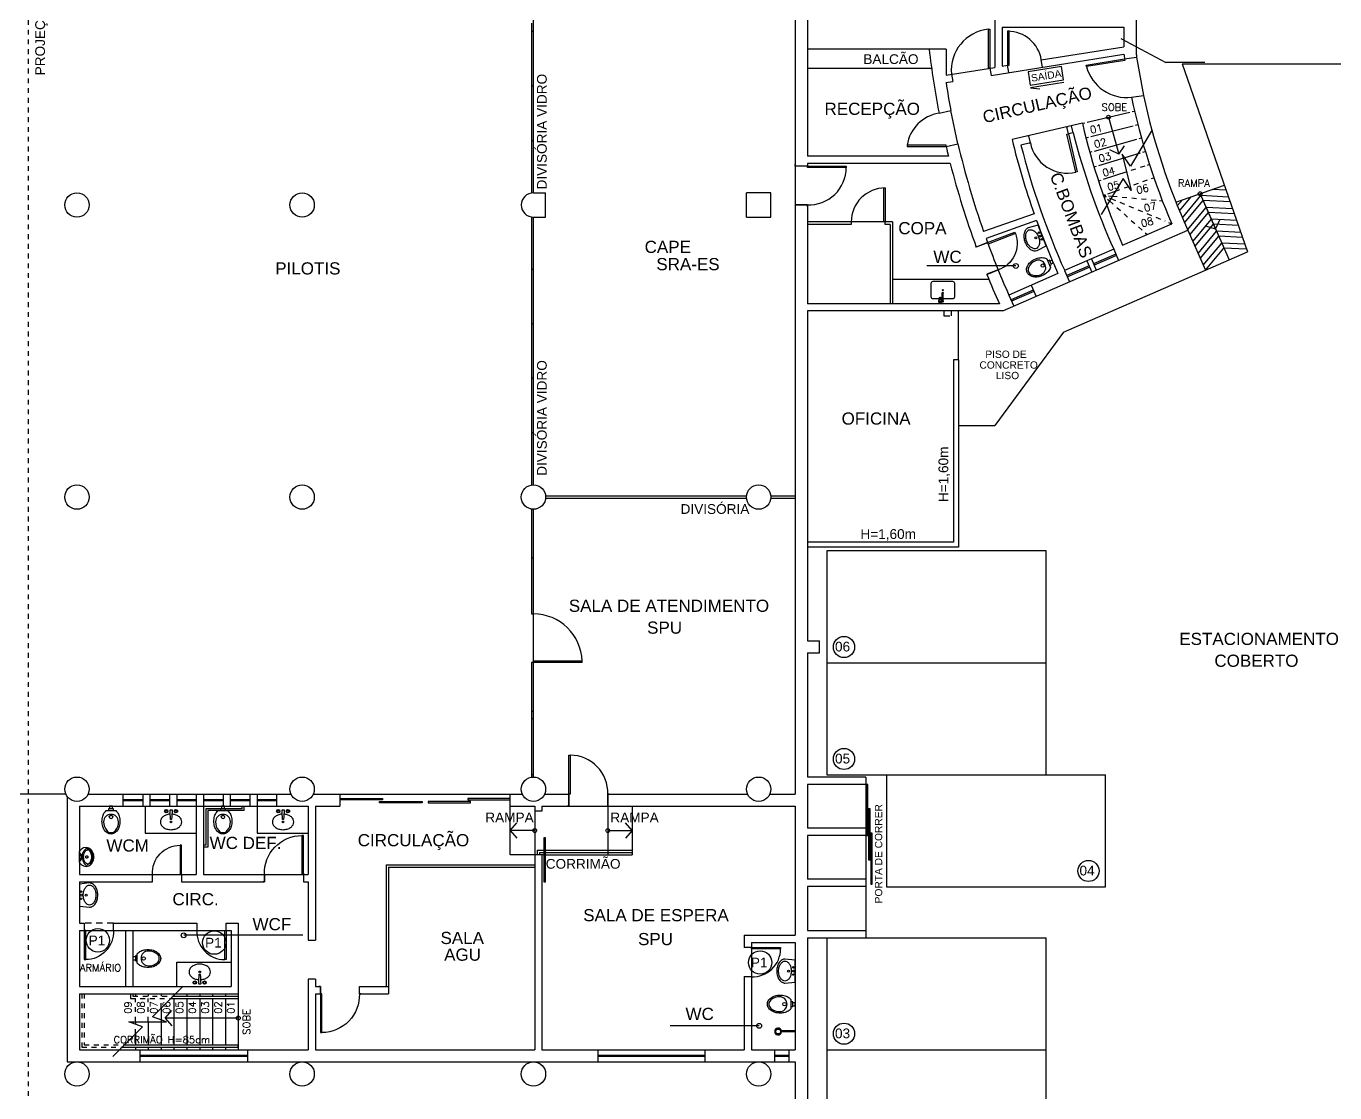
# Model space of a CAD drawing. Header units: millimetres. Extents: x -8 to 5830, y -596 to 3598.
# Drawn here: x 1235.36 to 1262.23, y 2349.71 to 2371.62 of the extents above; entities that cross this region are included whole.
import ezdxf

# ---------------------------------------------------------------- set-up
doc = ezdxf.new("R2010")
doc.units = ezdxf.units.MM
for name, pattern in [('CONTINU', [0]), ('DASHDOT', [1, 0.5, -0.25, 0, -0.25]), ('HIDDEN', [9.525, 6.35, -3.175])]:
    doc.linetypes.add(name, pattern=pattern)
doc.layers.get('0').update_dxf_attribs({"color": 9})
doc.styles.add('80X50', font='romans.shx')
doc.styles.get("Standard").update_dxf_attribs({"font": 'arial.ttf'})

# ---------------------------------------------------------------- blocks, each defined once
blk = doc.blocks.new('P80')
for points in [[(0, 0.86), (0, 0.83), (0.15, 0.83), (0.15, 0.86)], [(0, 0), (0, 0.03), (0.15, 0.03), (0.15, 0)]]:
    blk.add_lwpolyline(points)
blk.add_lwpolyline([(-0.8, 0.06), (0, 0.06), (0, 0.03), (-0.8, 0.03)], close=True)
at = {"color": 8}
blk.add_arc((-0.025, 0.056), 0.775, 88.1408, 179.6698, dxfattribs=at)
blk = doc.blocks.new('P60 - parede 25cm')
blk.add_lwpolyline([(-0.725, 0.57), (-0.125, 0.57), (-0.125, 0.6), (-0.725, 0.6)], close=True)
for points in [[(-0.125, 0.63), (-0.125, 0.6), (0.125, 0.6), (0.125, 0.63)], [(-0.125, -0.03), (-0.125, 0), (0.125, 0), (0.125, -0.03)]]:
    blk.add_lwpolyline(points)
at = {"color": 8}
blk.add_arc((-0.154, 0.57), 0.571, 180, 272.8975, dxfattribs=at)
blk = doc.blocks.new('P80 - parede 25cm')
for points in [[(-0.03, -0.125), (0, -0.125), (0, 0.125), (-0.03, 0.125)], [(0.83, -0.125), (0.8, -0.125), (0.8, 0.125), (0.83, 0.125)]]:
    blk.add_lwpolyline(points)
blk.add_lwpolyline([(0.77, -0.925), (0.77, -0.125), (0.8, -0.125), (0.8, -0.925)], close=True)
at = {"color": 8}
blk.add_arc((0.774, -0.15), 0.775, 178.1408, 269.6698, dxfattribs=at)
blk = doc.blocks.new('P60')
at = {"color": 252}
blk.add_lwpolyline([(-0.6, 0.06), (0, 0.06), (0, 0.03), (-0.6, 0.03)], close=True, dxfattribs=at)
at = {"color": 8}
blk.add_arc((-0.029, 0.06), 0.571, 87.1025, 180, dxfattribs=at)
blk = doc.blocks.new('Chuveiro')
at = {"lineweight": -2}
for p, q in [((-0.28, 0), (-0.301, 0)), ((0, 0), (-0.28, 0)), ((-0.28, -0.02), (-0.301, -0.02)), ((0, -0.02), (-0.28, -0.02))]:
    blk.add_line(p, q, dxfattribs=at)
at = {"color": 8, "lineweight": -2}
blk.add_circle((-0.35, -0.01), 0.05, dxfattribs=at)
at = {"lineweight": -2}
blk.add_arc((-0.35, -0.01), 0.07, 8.2132, 351.7868, dxfattribs=at)
blk = doc.blocks.new('Vaso')
for points in [[(0.03, -0.05), (0.03, 0), (-0.03, 0), (-0.03, -0.05)], [(0.05, -0.09), (0.05, -0.05), (-0.05, -0.05), (-0.05, -0.09)]]:
    blk.add_lwpolyline(points)
for points in [[(0.183, -0.31, -0.071776), (0.168, -0.413, -0.083144), (0.129, -0.494, -0.106699), (0.065, -0.552, -0.132564), (-0.002, -0.57, -0.132564), (-0.069, -0.552, -0.106699), (-0.133, -0.494, -0.083144), (-0.172, -0.413, -0.071776), (-0.187, -0.31, -0.071776), (-0.172, -0.207, -0.083144), (-0.133, -0.126, -0.060171), (-0.1, -0.09), (0.096, -0.09, -0.060171), (0.129, -0.126, -0.083144), (0.168, -0.207, -0.071776)], [(-0.088, -0.497, 0.2474), (0, -0.541, 0.2474), (0.088, -0.497, 0.197858), (0.152, -0.318, 0.418329), (0, -0.168, 0.418329), (-0.152, -0.318, 0.197858)]]:
    blk.add_lwpolyline(points, format="xyb", close=True)
blk.add_circle((-0.002, -0.22), 0.0352)
blk = doc.blocks.new('Cuba-emp')
blk.add_lwpolyline([(0.21, 0.248), (0, 0.227), (0, -0.227), (0.21, -0.248, 0.137816), (0.271, -0.231, 0.107041), (0.329, -0.176, 0.080751), (0.364, -0.099, 0.068643), (0.378, -0.001, 0.068643), (0.364, 0.098, 0.080751), (0.329, 0.174, 0.107041), (0.271, 0.23, 0.115752), (0.21, 0.248)], format="xyb")
blk.add_lwpolyline([(0.21, 0.205, -0.131827), (0.25, 0.194, -0.106633), (0.297, 0.151, -0.083482), (0.328, 0.087, -0.072232), (0.341, 0, -0.072232), (0.328, -0.087, -0.083482), (0.297, -0.151, -0.106633), (0.25, -0.194, -0.131827), (0.21, -0.205, -0.131827), (0.17, -0.194, -0.106633), (0.123, -0.151, -0.083482), (0.092, -0.087, -0.072232), (0.079, 0, -0.072232), (0.092, 0.087, -0.083482), (0.123, 0.151, -0.106633), (0.17, 0.194, -0.131827)], format="xyb", close=True)
for centre, radius in [((0.037, -0.002), 0.0193), ((0.037, -0.002), 0.0193), ((0.036, 0.071), 0.0155), ((0.14, -0.001), 0.0198), ((0.036, -0.076), 0.0155)]:
    blk.add_circle(centre, radius)
blk = doc.blocks.new('Cuba')
blk.add_lwpolyline([(-0.016, 0.16, 0.059592), (-0.087, 0.147, 0.084248), (-0.156, 0.113, 0.106469), (-0.205, 0.058, 0.130159), (-0.22, 0, 0.130159), (-0.205, -0.058, 0.106469), (-0.156, -0.113, 0.084248), (-0.087, -0.147, 0.073281), (0, -0.16, 0.073281), (0.087, -0.147, 0.084248), (0.156, -0.113, 0.106469), (0.205, -0.058, 0.130159), (0.22, 0, 0.130159), (0.205, 0.058, 0.106469), (0.156, 0.113, 0.084248), (0.087, 0.147, 0.058268), (0.018, 0.159, 0.073281)], format="xyb")
blk.add_lwpolyline([(0.001, 0.05), (-0.007, 0.05, -0.389688), (-0.009, 0.052, -0.017234), (-0.019, 0.248, -0.418769), (-0.017, 0.25), (0.001, 0.25), (0.019, 0.25, -0.418769), (0.021, 0.248, -0.017234), (0.011, 0.052, -0.389688), (0.009, 0.05)], format="xyb", close=True)
for centre, radius in [((-0.099, 0.22), 0.035), ((0, 0), 0.0175), ((0.101, 0.22), 0.035)]:
    blk.add_circle(centre, radius)
at = {"color": 8}
for centre, radius in [((-0.099, 0.22), 0.025), ((-0.099, 0.22), 0.024), ((0.101, 0.22), 0.025), ((0.101, 0.22), 0.024)]:
    blk.add_circle(centre, radius, dxfattribs=at)
blk = doc.blocks.new('MIC')
for p, q in [((0, 0), (0, 0.111)), ((0.294, 0.002), (0.294, 0)), ((0, -0.112), (0, 0)), ((0.294, 0), (0.294, -0.002))]:
    blk.add_line(p, q)
for points in [[(0, 0.053, -0.473116), (0.005, 0.056), (0.025, 0.051, -0.362542), (0.031, 0.043), (0.033, 0.028, 0.564769), (0.039, 0.023)], [(0.002, 0.08), (0.034, 0.057, -0.1805), (0.041, 0.045), (0.043, 0.032, 0.35029), (0.049, 0.026, -0.252034), (0.063, 0.019)], [(0.064, 0.016, -0.100603), (0.082, 0.1, -0.114611), (0.123, 0.161, -0.309836), (0.21, 0.175, -0.309836)], [(0.161, -0.146), (0.165, -0.147, 0.189039), (0.197, -0.145, 0.189014), (0.26, -0.08, 0.116802), (0.275, 0, 0.116802), (0.26, 0.08, 0.189014), (0.197, 0.145, 0.189039), (0.165, 0.147), (0.161, 0.146)], [(0, -0.053, 0.473116), (0.005, -0.056), (0.025, -0.052, 0.362542), (0.031, -0.043), (0.033, -0.029, -0.564769), (0.039, -0.023)], [(0.002, -0.081), (0.034, -0.057, 0.1805), (0.041, -0.046), (0.043, -0.032, -0.35029), (0.049, -0.026, 0.252034), (0.063, -0.02)], [(0.064, -0.016, 0.100603), (0.082, -0.1, 0.114611), (0.123, -0.161, 0.309836), (0.21, -0.175, 0.309836)]]:
    blk.add_lwpolyline(points, format="xyb")
blk.add_lwpolyline([(0.247, 0), (0.247, -0.008, -0.102017), (0.231, -0.09, -0.100634), (0.2, -0.137, -0.31043), (0.159, -0.144, -0.029837), (0.153, -0.143, -0.193887), (0.101, -0.08, -0.096635), (0.085, 0, -0.096635), (0.101, 0.08, -0.193887), (0.153, 0.142, -0.029837), (0.159, 0.144, -0.31043), (0.2, 0.137, -0.100634), (0.231, 0.09, -0.102017), (0.247, 0.008)], format="xyb", close=True)
blk.add_circle((0.046, 0), 0.0075)
at = {"linetype": 'DASHDOT'}
blk.add_circle((0.152, 0), 0.024, dxfattribs=at)
for centre, radius, start, end in [((0.014, 0.111), 0.0142, 142.0649, 179.055), ((0.138, 0.032), 0.161, 69.9635, 146.7254), ((0.046, 0), 0.024, 251.9674, 108.0326), ((0.139, 0.048), 0.146, 35.2589, 68.1534), ((0.035, -0.011), 0.264, 26.2626, 32.6613), ((-0.029, -0.043), 0.336, 21.0674, 26.2626), ((0.16, 0.03), 0.134, 1.8451, 21.0674), ((-0.722, 0.002), 1.016, 360, 1.8451), ((0.014, -0.111), 0.0142, 180.945, 217.9351), ((0.138, -0.032), 0.161, 213.2746, 290.0365), ((0.139, -0.048), 0.146, 291.8466, 324.7411), ((0.035, 0.011), 0.264, 327.3387, 333.7374), ((-0.029, 0.043), 0.336, 333.7374, 338.9326), ((0.16, -0.03), 0.134, 338.9326, 358.1549), ((-0.722, -0.002), 1.016, 358.1549, 360)]:
    blk.add_arc(centre, radius, start, end)
blk = doc.blocks.new('PIA')
for p, q in [((0, 0.245), (0.044, 0.245)), ((0.01, 0.23), (0.01, 0.06)), ((0.01, 0.215), (0.031, 0.215)), ((0.03, 0.175), (0.01, 0.175))]:
    blk.add_line(p, q)
for points in [[(-0.01, 0.175), (-0.205, 0.175, 0.414214), (-0.245, 0.135), (-0.245, -0.135, 0.414214), (-0.205, -0.175), (0.205, -0.175, 0.414214), (0.245, -0.135), (0.245, 0.135, 0.414214), (0.205, 0.175), (0.08, 0.175)], [(0.08, 0.173), (0.08, 0.21, 0.133256), (0.078, 0.217, 0.106756), (0.073, 0.223, 0.082828), (0.065, 0.227, 0.071352), (0.055, 0.228, 0.071352), (0.045, 0.227, 0.082828), (0.037, 0.223, 0.106756), (0.032, 0.217, 0.133256), (0.03, 0.21), (0.03, 0.173)]]:
    blk.add_lwpolyline(points, format="xyb")
blk.add_lwpolyline([(-0.01, 0.23), (-0.01, 0.06)])
blk.add_lwpolyline([(0.03, 0.173, 0.133256), (0.032, 0.166, 0.106756), (0.037, 0.16, 0.082828), (0.045, 0.157, 0.071352), (0.055, 0.155, 0.071352), (0.065, 0.157, 0.082828), (0.073, 0.16, 0.106756), (0.078, 0.166, 0.133256), (0.08, 0.173, 0.133256), (0.078, 0.179, 0.106756), (0.073, 0.185, 0.082828), (0.065, 0.189, 0.071352), (0.055, 0.19, 0.071352), (0.045, 0.189, 0.082828), (0.037, 0.185, 0.106756), (0.032, 0.179, 0.133256)], format="xyb", close=True)
at = {"color": 8}
for points in [[(0.046, 0.245, 0.263265), (0.037, 0.23), (0.037, 0.223)], [(0.073, 0.223), (0.073, 0.23, 0.546464), (0.048, 0.246, 0.546464)]]:
    blk.add_lwpolyline(points, format="xyb", dxfattribs=at)
blk.add_lwpolyline([(0.062, 0.165, 0.133256), (0.062, 0.167, 0.106756), (0.06, 0.169, 0.082828), (0.058, 0.17, 0.071352), (0.055, 0.171, 0.071352), (0.052, 0.17, 0.082828), (0.05, 0.169, 0.106756), (0.048, 0.167, 0.133256), (0.047, 0.165, 0.133256), (0.048, 0.163, 0.106756), (0.05, 0.162, 0.082828), (0.052, 0.16, 0.071352), (0.055, 0.16, 0.071352), (0.058, 0.16, 0.082828), (0.06, 0.162, 0.106756), (0.062, 0.163, 0.133256)], format="xyb", close=True, dxfattribs=at)
blk.add_circle((0, 0), 0.01)
for centre, radius, start, end in [((0, 0.23), 0.015, 311.8103, 228.1897), ((0, 0.23), 0.01, 0.0002, 180.0002), ((0, 0.06), 0.01, 180.0001, 0.0001), ((0.044, 0.255), 0.01, 270, 294.62)]:
    blk.add_arc(centre, radius, start, end)
for centre, radius, start, end in [((0, 0.06), 0.0125, 143.1301, 36.8699), ((0.055, 0.23), 0.035, 315.5847, 154.6231), ((0.055, 0.23), 0.035, 205.3769, 224.4153)]:
    blk.add_arc(centre, radius, start, end, dxfattribs=at)

msp = doc.modelspace()

# ---------------------------------------------------------------- linework, layer by layer
for p, q in [((1251.15, 2384.171), (1251.15, 2355.848)), ((1245.775, 2368.198), (1245.775, 2372.548)), ((1255.25, 2372.323), (1255.25, 2370.774)), ((1251.4, 2372.048), (1251.4, 2368.948)), ((1245.735, 2371.68), (1245.735, 2368.194)), ((1258.15, 2371.748), (1258.15, 2371.064)), ((1255.4, 2371.598), (1257.9, 2371.598)), ((1255.4, 2371.598), (1255.4, 2370.798)), ((1257.9, 2371.598), (1257.9, 2371.198)), ((1254.25, 2371.148), (1251.4, 2371.148)), ((1254.25, 2371.148), (1254.25, 2370.614)), ((1256.204, 2370.926), (1257.9, 2371.198)), ((1255.174, 2370.609), (1257.9, 2371.046)), ((1255.4, 2370.798), (1255.513, 2370.816)), ((1255.537, 2370.668), (1255.513, 2370.816)), ((1256.228, 2370.778), (1256.204, 2370.926)), ((1257.914, 2370.947), (1258.162, 2370.984)), ((1258.162, 2370.984), (1258.304, 2370.196)), ((1259.095, 2370.848), (1269.55, 2370.848)), ((1259.095, 2370.848), (1260.439, 2366.985)), ((1253.951, 2370.748), (1251.4, 2370.748)), ((1254.25, 2370.614), (1255.25, 2370.774)), ((1254.36, 2370.631), (1254.384, 2370.483)), ((1255.15, 2370.758), (1255.174, 2370.609)), ((1254.246, 2370.461), (1254.384, 2370.483)), ((1258.057, 2370.159), (1258.304, 2370.196)), ((1254.103, 2369.832), (1254.346, 2369.889)), ((1254.492, 2369.205), (1254.346, 2369.889)), ((1257.584, 2369.752), (1257.796, 2368.989)), ((1257.048, 2369.627), (1255.603, 2369.291)), ((1256.759, 2369.406), (1256.725, 2369.552)), ((1256.857, 2369.428), (1256.823, 2369.574)), ((1254.249, 2369.148), (1254.492, 2369.205)), ((1255.98, 2369.224), (1255.785, 2369.179)), ((1255.98, 2369.224), (1255.946, 2369.37)), ((1256.857, 2369.428), (1256.759, 2369.406)), ((1254.297, 2368.948), (1251.4, 2368.948)), ((1257.796, 2368.989), (1257.608, 2369.077)), ((1257.796, 2368.989), (1257.911, 2369.161)), ((1251.4, 2368.748), (1251.15, 2368.748)), ((1251.4, 2368.798), (1251.4, 2368.748)), ((1254.334, 2368.798), (1251.4, 2368.798)), ((1245.775, 2368.198), (1246.025, 2368.198)), ((1246.025, 2367.698), (1246.025, 2368.198)), ((1250.15, 2367.698), (1250.15, 2368.198)), ((1250.65, 2368.198), (1250.15, 2368.198)), ((1250.65, 2367.698), (1250.65, 2368.198)), ((1259.466, 2368.179), (1259.783, 2367.454)), ((1251.15, 2367.948), (1251.4, 2367.948)), ((1251.4, 2367.948), (1251.4, 2365.92)), ((1245.735, 2367.701), (1245.735, 2362.194)), ((1245.775, 2367.698), (1246.025, 2367.698)), ((1245.775, 2362.198), (1245.775, 2367.698)), ((1250.15, 2367.698), (1250.65, 2367.698)), ((1256.056, 2367.768), (1255.018, 2367.403)), ((1256.106, 2367.627), (1255.069, 2367.262)), ((1259.783, 2367.454), (1259.873, 2367.64)), ((1255.412, 2365.77), (1259.213, 2367.431)), ((1257.874, 2367.119), (1258.882, 2367.56)), ((1259.783, 2367.454), (1259.585, 2367.514)), ((1255.101, 2367.173), (1254.868, 2367.083)), ((1257.691, 2367.039), (1256.683, 2366.599)), ((1257.691, 2367.039), (1257.791, 2366.81)), ((1256.659, 2365.333), (1260.439, 2366.985)), ((1257.141, 2366.799), (1257.242, 2366.57)), ((1257.233, 2366.839), (1257.333, 2366.61)), ((1257.735, 2366.939), (1257.277, 2366.738)), ((1257.747, 2366.911), (1257.289, 2366.711)), ((1255.085, 2366.523), (1255.318, 2366.614)), ((1256.546, 2366.539), (1255.538, 2366.098)), ((1256.683, 2366.599), (1256.783, 2366.37)), ((1257.186, 2366.698), (1256.727, 2366.498)), ((1257.198, 2366.671), (1256.739, 2366.471)), ((1255.127, 2366.42), (1253.15, 2366.42)), ((1255.996, 2366.298), (1256.096, 2366.069)), ((1255.538, 2366.098), (1255.638, 2365.869)), ((1256.04, 2366.198), (1255.582, 2365.997)), ((1256.052, 2366.17), (1255.594, 2365.97)), ((1255.344, 2365.92), (1251.4, 2365.92)), ((1255.412, 2365.77), (1251.4, 2365.77)), ((1251.4, 2365.77), (1251.4, 2358.998)), ((1254.4, 2364.77), (1254.4, 2361.02)), ((1254.5, 2364.77), (1254.4, 2364.77)), ((1254.5, 2364.77), (1254.5, 2360.92)), ((1246.024, 2361.973), (1250.151, 2361.973)), ((1250.649, 2361.973), (1251.15, 2361.973)), ((1245.735, 2361.701), (1245.735, 2359.548)), ((1245.775, 2356.198), (1245.775, 2361.698)), ((1246.024, 2361.923), (1250.151, 2361.923)), ((1250.649, 2361.923), (1251.15, 2361.923)), ((1254.4, 2361.02), (1251.4, 2361.02)), ((1254.5, 2360.92), (1251.4, 2360.92)), ((1251.4, 2358.998), (1251.65, 2358.998)), ((1251.65, 2358.748), (1251.65, 2358.998)), ((1251.4, 2358.748), (1251.65, 2358.748)), ((1251.4, 2358.748), (1251.4, 2356.198)), ((1245.735, 2358.548), (1245.735, 2356.194)), ((1246.775, 2358.548), (1245.735, 2358.548)), ((1245.735, 2356.248), (1245.775, 2356.248)), ((1252.6, 2356.198), (1251.4, 2356.198)), ((1252.6, 2356.048), (1251.4, 2356.048)), ((1251.4, 2356.048), (1251.4, 2355.148)), ((1252.6, 2356.198), (1252.6, 2352.898)), ((1236.2, 2355.798), (1236.2, 2350.348)), ((1236.629, 2355.848), (1240.796, 2355.848)), ((1241.254, 2355.848), (1245.546, 2355.848)), ((1241.8, 2355.848), (1241.8, 2355.598)), ((1245.3, 2354.598), (1245.3, 2355.848)), ((1246.004, 2355.848), (1246.5, 2355.848)), ((1246.5, 2355.598), (1246.5, 2355.848)), ((1247.3, 2355.848), (1250.171, 2355.848)), ((1247.3, 2355.598), (1247.3, 2355.848)), ((1250.629, 2355.848), (1251.15, 2355.848)), ((1237.35, 2355.738), (1237.75, 2355.738)), ((1237.75, 2355.708), (1237.35, 2355.708)), ((1237.9, 2355.738), (1238.3, 2355.738)), ((1238.3, 2355.708), (1237.9, 2355.708)), ((1238.45, 2355.738), (1238.85, 2355.738)), ((1238.85, 2355.708), (1238.45, 2355.708)), ((1239, 2355.738), (1239.4, 2355.738)), ((1239.4, 2355.708), (1239, 2355.708)), ((1239.55, 2355.738), (1239.95, 2355.738)), ((1239.95, 2355.708), (1239.55, 2355.708)), ((1240.1, 2355.738), (1240.5, 2355.738)), ((1240.5, 2355.708), (1240.1, 2355.708)), ((1241.15, 2355.598), (1241.15, 2354.198)), ((1241.3, 2355.598), (1241.3, 2352.848)), ((1241.3, 2355.598), (1241.8, 2355.598)), ((1245.3, 2355.598), (1245.8, 2355.598)), ((1245.8, 2355.598), (1245.8, 2350.598)), ((1245.95, 2355.498), (1245.8, 2355.498)), ((1245.95, 2355.598), (1245.95, 2355.498)), ((1245.95, 2355.598), (1251.15, 2355.598)), ((1247.302, 2355.598), (1247.302, 2354.598)), ((1247.802, 2355.598), (1247.802, 2354.598)), ((1251.15, 2355.598), (1251.15, 2352.948)), ((1245.3, 2355.098), (1245.435, 2355.255)), ((1247.802, 2355.098), (1247.667, 2355.255)), ((1245.8, 2355.098), (1245.3, 2355.098)), ((1245.3, 2355.098), (1245.435, 2354.94)), ((1247.302, 2355.098), (1247.802, 2355.098)), ((1247.802, 2355.098), (1247.667, 2354.94)), ((1252.6, 2355.148), (1251.4, 2355.148)), ((1252.6, 2354.998), (1251.4, 2354.998)), ((1251.4, 2354.998), (1251.4, 2354.098)), ((1245.85, 2354.698), (1245.99, 2354.698)), ((1245.85, 2354.698), (1245.85, 2354.598)), ((1246.02, 2354.698), (1247.802, 2354.698)), ((1245.99, 2354.598), (1245.3, 2354.598)), ((1245.9, 2354.648), (1245.99, 2354.648)), ((1245.9, 2354.648), (1245.9, 2354.598)), ((1245.95, 2354.598), (1245.95, 2350.598)), ((1246.02, 2354.648), (1247.802, 2354.648)), ((1246.02, 2354.598), (1247.802, 2354.598)), ((1241.05, 2354.198), (1241.05, 2354.048)), ((1241.05, 2354.198), (1241.15, 2354.198)), ((1242.75, 2354.398), (1245.8, 2354.398)), ((1242.75, 2354.398), (1242.75, 2351.898)), ((1242.8, 2354.348), (1245.8, 2354.348)), ((1242.8, 2354.348), (1242.8, 2351.748)), ((1241.05, 2354.048), (1241.15, 2354.048)), ((1241.15, 2354.048), (1241.15, 2352.848)), ((1252.6, 2354.098), (1251.4, 2354.098)), ((1252.6, 2353.948), (1251.4, 2353.948)), ((1251.4, 2353.948), (1251.4, 2353.048)), ((1236.45, 2353.198), (1236.55, 2353.198)), ((1236.55, 2353.198), (1236.55, 2353.048)), ((1237.15, 2353.048), (1237.15, 2353.198)), ((1237.15, 2353.198), (1238.864, 2353.198)), ((1238.864, 2353.198), (1238.864, 2353.048)), ((1239.464, 2353.048), (1239.464, 2353.198)), ((1239.464, 2353.198), (1239.714, 2353.198)), ((1239.714, 2353.198), (1239.714, 2351.698)), ((1236.45, 2353.048), (1239.564, 2353.048)), ((1236.45, 2353.048), (1236.45, 2351.898)), ((1237.4, 2353.048), (1237.4, 2351.898)), ((1237.55, 2353.048), (1237.55, 2351.898)), ((1239.564, 2353.048), (1239.564, 2351.898)), ((1241.15, 2352.848), (1241.3, 2352.848)), ((1250.1, 2352.948), (1250.1, 2352.698)), ((1250.1, 2352.948), (1251.15, 2352.948)), ((1250.25, 2352.798), (1251.15, 2352.798)), ((1250.25, 2352.798), (1250.25, 2350.598)), ((1251.15, 2352.798), (1251.15, 2350.598)), ((1251.4, 2353.048), (1252.6, 2353.048)), ((1251.4, 2352.898), (1256.303, 2352.898)), ((1251.4, 2352.898), (1251.4, 2345.998)), ((1251.803, 2352.898), (1251.803, 2345.998)), ((1250.25, 2352.698), (1250.1, 2352.698)), ((1238.45, 2352.398), (1239.564, 2352.398)), ((1238.45, 2351.898), (1238.45, 2352.398)), ((1241.3, 2352.048), (1241.15, 2352.048)), ((1241.15, 2352.048), (1241.15, 2350.598)), ((1241.3, 2352.048), (1241.3, 2351.898)), ((1250.1, 2352.098), (1250.25, 2352.098)), ((1250.1, 2352.098), (1250.1, 2350.598)), ((1236.45, 2351.898), (1239.564, 2351.898)), ((1236.45, 2351.748), (1239.714, 2351.748)), ((1236.45, 2351.748), (1236.45, 2350.598)), ((1241.3, 2351.898), (1241.4, 2351.898)), ((1241.3, 2351.748), (1241.4, 2351.748)), ((1241.3, 2351.748), (1241.3, 2350.598)), ((1241.4, 2351.898), (1241.4, 2351.748)), ((1242.2, 2351.748), (1242.2, 2351.898)), ((1242.2, 2351.898), (1242.8, 2351.898)), ((1242.2, 2351.748), (1242.8, 2351.748)), ((1238.325, 2351.648), (1239.714, 2351.648)), ((1238.375, 2351.698), (1239.714, 2351.698)), ((1238.214, 2351.248), (1238.349, 2351.405)), ((1238.214, 2351.248), (1238.349, 2351.09)), ((1239.714, 2351.248), (1238.214, 2351.248)), ((1237.325, 2350.648), (1239.714, 2350.648)), ((1237.375, 2350.698), (1239.714, 2350.698)), ((1239.714, 2350.648), (1239.714, 2350.698)), ((1236.45, 2350.598), (1241.15, 2350.598)), ((1237.7, 2350.348), (1237.7, 2350.598)), ((1237.7, 2350.488), (1239.9, 2350.488)), ((1239.9, 2350.458), (1237.7, 2350.458)), ((1239.9, 2350.598), (1239.9, 2350.348)), ((1241.3, 2350.598), (1245.8, 2350.598)), ((1245.95, 2350.598), (1250.1, 2350.598)), ((1247.1, 2350.598), (1247.1, 2350.348)), ((1247.1, 2350.488), (1249.3, 2350.488)), ((1249.3, 2350.458), (1247.1, 2350.458)), ((1249.3, 2350.348), (1249.3, 2350.598)), ((1250.25, 2350.598), (1251.15, 2350.598)), ((1250.724, 2350.598), (1250.724, 2350.348)), ((1250.724, 2350.488), (1251.024, 2350.488)), ((1251.024, 2350.458), (1250.724, 2350.458)), ((1251.024, 2350.348), (1251.024, 2350.598)), ((1236.2, 2350.348), (1251.15, 2350.348)), ((1251.15, 2350.348), (1251.15, 2345.498))]:
    msp.add_line(p, q)
at = {"linetype": 'DASHDOT', "ltscale": 0.03}
msp.add_line((1235.4, 2378.348), (1235.4, 2348.948), dxfattribs=at)
at = {"linetype": 'CONTINU', "lineweight": -2}
for p, q in [((1257.837, 2371.369), (1258.759, 2370.876)), ((1252.3, 2367.598), (1251.4, 2367.598)), ((1252.3, 2367.598), (1252.3, 2367.548)), ((1253.15, 2367.598), (1252.301, 2367.598)), ((1253, 2367.548), (1253, 2367.598)), ((1253.15, 2367.598), (1253.15, 2365.92)), ((1252.3, 2367.548), (1251.4, 2367.548)), ((1253.1, 2367.548), (1253, 2367.548)), ((1253.1, 2367.548), (1253.1, 2365.92)), ((1254.5, 2364.77), (1254.5, 2365.77))]:
    msp.add_line(p, q, dxfattribs=at)
at = {"linetype": 'CONTINU'}
for p, q in [((1259.564, 2370.876), (1258.759, 2370.876)), ((1256.669, 2370.463), (1255.984, 2370.354)), ((1255.984, 2370.354), (1256.171, 2370.332)), ((1257.146, 2369.65), (1258.022, 2369.854)), ((1258.071, 2369.865), (1258.12, 2369.877)), ((1257.048, 2369.627), (1257.097, 2369.638)), ((1257.218, 2369.352), (1258.09, 2369.575)), ((1258.139, 2369.587), (1258.187, 2369.6)), ((1257.121, 2369.328), (1257.17, 2369.34)), ((1257.297, 2369.056), (1258.164, 2369.297)), ((1258.213, 2369.31), (1258.261, 2369.324)), ((1257.201, 2369.029), (1257.249, 2369.043)), ((1257.382, 2368.761), (1258.244, 2369.02)), ((1258.292, 2369.035), (1258.34, 2369.049)), ((1257.286, 2368.733), (1257.334, 2368.747)), ((1258.425, 2368.776), (1258.377, 2368.761)), ((1257.426, 2368.453), (1257.378, 2368.438)), ((1257.957, 2368.625), (1257.473, 2368.469)), ((1258.468, 2368.489), (1258.516, 2368.505)), ((1257.476, 2368.146), (1257.523, 2368.162)), ((1257.476, 2368.146), (1257.538, 2368.12)), ((1257.476, 2368.146), (1257.531, 2368.141)), ((1257.476, 2368.146), (1257.519, 2368.108)), ((1257.571, 2368.178), (1257.725, 2368.232)), ((1257.585, 2368.136), (1257.663, 2368.128)), ((1258.968, 2368.006), (1259.964, 2368.352)), ((1259.041, 2367.825), (1259.283, 2368.115)), ((1259.102, 2367.683), (1259.483, 2368.14)), ((1259.466, 2368.179), (1260.06, 2366.82)), ((1260.048, 2368.111), (1259.483, 2368.14)), ((1259.999, 2368.251), (1259.716, 2368.266)), ((1257.562, 2368.07), (1257.604, 2368.031)), ((1257.6, 2368.094), (1257.634, 2368.08)), ((1258.633, 2368.039), (1258.689, 2368.034)), ((1258.996, 2367.927), (1259.1, 2368.051)), ((1259.147, 2367.581), (1259.528, 2368.037)), ((1259.209, 2367.44), (1259.589, 2367.896)), ((1260.083, 2368.009), (1259.528, 2368.037)), ((1260.132, 2367.868), (1259.589, 2367.896)), ((1258.816, 2367.588), (1258.882, 2367.56)), ((1259.254, 2367.337), (1259.634, 2367.794)), ((1259.315, 2367.196), (1259.696, 2367.653)), ((1260.168, 2367.766), (1259.634, 2367.794)), ((1260.216, 2367.626), (1259.696, 2367.653)), ((1258.339, 2367.377), (1258.38, 2367.34)), ((1259.213, 2367.431), (1259.573, 2366.607)), ((1259.36, 2367.094), (1259.741, 2367.55)), ((1259.422, 2366.953), (1259.802, 2367.409)), ((1260.252, 2367.524), (1259.741, 2367.55)), ((1260.301, 2367.383), (1259.802, 2367.409)), ((1259.467, 2366.85), (1259.847, 2367.307)), ((1259.528, 2366.709), (1259.909, 2367.166)), ((1259.573, 2366.607), (1259.954, 2367.063)), ((1260.336, 2367.281), (1259.847, 2367.307)), ((1260.385, 2367.141), (1259.909, 2367.166)), ((1260.421, 2367.039), (1259.954, 2367.063)), ((1255.681, 2366.696), (1253.851, 2366.696)), ((1256.659, 2365.333), (1255.25, 2363.42)), ((1254.5, 2363.42), (1255.25, 2363.42)), ((1236.171, 2355.848), (1235.2, 2355.848)), ((1237.35, 2355.598), (1237.35, 2355.848)), ((1237.75, 2355.848), (1237.75, 2355.598)), ((1237.9, 2355.848), (1237.9, 2355.598)), ((1238.3, 2355.848), (1238.3, 2355.598)), ((1238.45, 2355.848), (1238.45, 2355.598)), ((1238.85, 2355.848), (1238.85, 2354.198)), ((1239, 2355.848), (1239, 2354.198)), ((1239.4, 2355.848), (1239.4, 2355.598)), ((1239.55, 2355.848), (1239.55, 2355.598)), ((1239.95, 2355.848), (1239.95, 2355.598)), ((1240.1, 2355.848), (1240.1, 2355.048)), ((1240.5, 2355.848), (1240.5, 2355.598)), ((1236.45, 2355.598), (1241.15, 2355.598)), ((1236.45, 2355.598), (1236.45, 2354.198)), ((1237.8, 2355.598), (1237.8, 2355.048)), ((1239.05, 2355.548), (1239.05, 2354.8)), ((1239.794, 2355.548), (1239.05, 2355.548)), ((1239.09, 2355.508), (1239.09, 2354.76)), ((1239.834, 2355.508), (1239.09, 2355.508)), ((1239.794, 2355.548), (1239.794, 2355.598)), ((1239.834, 2355.508), (1239.834, 2355.598)), ((1237.8, 2355.048), (1238.85, 2355.048)), ((1240.1, 2355.048), (1241.15, 2355.048)), ((1239.05, 2354.8), (1239, 2354.8)), ((1239.09, 2354.76), (1239, 2354.76)), ((1236.45, 2354.198), (1238.85, 2354.198)), ((1237.95, 2354.048), (1237.95, 2354.198)), ((1238.55, 2354.198), (1238.55, 2354.048)), ((1239, 2354.198), (1241.05, 2354.198)), ((1240.25, 2354.048), (1240.25, 2354.198)), ((1236.45, 2354.048), (1237.95, 2354.048)), ((1236.45, 2354.048), (1236.45, 2353.198)), ((1238.55, 2354.048), (1240.25, 2354.048)), ((1241.04, 2352.947), (1238.592, 2352.947)), ((1237.6, 2351.748), (1237.6, 2351.698)), ((1237.864, 2351.748), (1237.864, 2351.698)), ((1238.128, 2351.748), (1238.128, 2351.698)), ((1238.393, 2351.748), (1238.393, 2351.698)), ((1238.657, 2351.748), (1238.657, 2351.698)), ((1238.921, 2351.748), (1238.921, 2351.698)), ((1239.186, 2351.748), (1239.186, 2351.698)), ((1239.45, 2351.748), (1239.45, 2351.698)), ((1239.714, 2351.748), (1239.714, 2350.598)), ((1238.393, 2351.648), (1238.393, 2350.698)), ((1238.657, 2351.648), (1238.657, 2350.698)), ((1238.921, 2351.648), (1238.921, 2350.698)), ((1239.186, 2351.648), (1239.186, 2350.698)), ((1239.45, 2351.648), (1239.45, 2350.698)), ((1238.128, 2351.451), (1238.128, 2350.698)), ((1237.6, 2351.173), (1237.6, 2351.123)), ((1237.6, 2350.923), (1237.6, 2350.698)), ((1237.864, 2351.173), (1237.864, 2350.698)), ((1250.409, 2351.088), (1248.579, 2351.088)), ((1237.6, 2350.648), (1237.6, 2350.598)), ((1237.864, 2350.648), (1237.864, 2350.598)), ((1238.128, 2350.648), (1238.128, 2350.598)), ((1238.393, 2350.648), (1238.393, 2350.598)), ((1238.657, 2350.648), (1238.657, 2350.598)), ((1238.921, 2350.648), (1238.921, 2350.598)), ((1239.186, 2350.648), (1239.186, 2350.598)), ((1239.45, 2350.648), (1239.45, 2350.598))]:
    msp.add_line(p, q, dxfattribs=at)
at = {"linetype": 'DASHDOT', "ltscale": 0.2}
for p, q in [((1258.33, 2368.745), (1257.957, 2368.625)), ((1257.725, 2368.232), (1258.421, 2368.473)), ((1257.663, 2368.128), (1258.577, 2368.044)), ((1257.604, 2368.031), (1258.297, 2367.413)), ((1257.634, 2368.08), (1258.75, 2367.615)), ((1236.5, 2351.748), (1236.5, 2350.648)), ((1236.55, 2351.748), (1236.55, 2350.698)), ((1237.5, 2351.748), (1237.5, 2351.648)), ((1237.55, 2351.748), (1237.55, 2351.698)), ((1237.5, 2351.648), (1238.325, 2351.648)), ((1237.55, 2351.698), (1238.375, 2351.698)), ((1237.6, 2351.173), (1237.6, 2351.648)), ((1237.864, 2351.173), (1237.864, 2351.648)), ((1238.128, 2351.451), (1238.128, 2351.648)), ((1237.6, 2350.923), (1237.6, 2351.123)), ((1236.5, 2350.648), (1237.325, 2350.648)), ((1236.55, 2350.698), (1237.375, 2350.698))]:
    msp.add_line(p, q, dxfattribs=at)
at = {"linetype": 'HIDDEN', "ltscale": 0.02}
for p, q in [((1254.2, 2365.77), (1254.2, 2365.67)), ((1254.35, 2365.77), (1254.35, 2365.67)), ((1254.2, 2365.67), (1254.35, 2365.67)), ((1237.15, 2353.198), (1236.55, 2353.198)), ((1252.6, 2352.898), (1254.2, 2352.898))]:
    msp.add_line(p, q, dxfattribs=at)
for points in [[(1245.775, 2371.508), (1245.735, 2371.508)], [(1245.775, 2370.388), (1245.735, 2370.388)], [(1258.479, 2369.488), (1258.033, 2368.745), (1257.864, 2368.994), (1258.051, 2368.245), (1257.883, 2368.494), (1257.436, 2367.752)], [(1245.775, 2369.268), (1245.735, 2369.268)], [(1245.735, 2366.628), (1245.775, 2366.628)], [(1245.775, 2365.508), (1245.735, 2365.508)], [(1245.775, 2364.388), (1245.735, 2364.388)], [(1245.775, 2363.268), (1245.735, 2363.268)], [(1245.735, 2360.698), (1245.775, 2360.698)], [(1256.303, 2360.841), (1251.803, 2360.841)], [(1251.803, 2360.841), (1251.803, 2356.241), (1257.523, 2356.241)], [(1256.303, 2356.241), (1256.303, 2360.841)], [(1245.735, 2359.548), (1245.775, 2359.548)], [(1246.775, 2358.548), (1246.775, 2358.578), (1245.775, 2358.578)], [(1251.803, 2358.541), (1256.303, 2358.541)], [(1245.735, 2357.398), (1245.775, 2357.398)], [(1253.023, 2356.241), (1253.023, 2353.941), (1257.523, 2353.941), (1257.523, 2356.241)], [(1241.8, 2355.758), (1242.675, 2355.758), (1242.675, 2355.728), (1241.8, 2355.728)], [(1245.3, 2355.758), (1244.425, 2355.758), (1244.425, 2355.728), (1245.3, 2355.728)], [(1256.303, 2345.998), (1256.303, 2352.898)], [(1237.134, 2350.457), (1237.747, 2351.069), (1237.464, 2351.173), (1238.236, 2351.173), (1237.953, 2351.276), (1238.566, 2351.888)], [(1251.803, 2350.598), (1256.303, 2350.598)]]:
    msp.add_lwpolyline(points)
for points in [[(1255.15, 2370.758), (1255.12, 2370.758), (1255.12, 2371.558), (1255.15, 2371.558)], [(1255.513, 2370.816), (1255.543, 2370.816), (1255.543, 2371.516), (1255.513, 2371.516)], [(1257.914, 2370.947), (1257.919, 2370.917), (1257.129, 2370.791), (1257.124, 2370.82)], [(1254.249, 2369.148), (1254.249, 2369.178), (1253.449, 2369.178), (1253.449, 2369.148)], [(1253, 2367.598), (1252.97, 2367.598), (1252.97, 2368.298), (1253, 2368.298)], [(1242.615, 2355.698), (1243.49, 2355.698), (1243.49, 2355.668), (1242.615, 2355.668)], [(1243.61, 2355.668), (1244.485, 2355.668), (1244.485, 2355.698), (1243.61, 2355.698)], [(1245.99, 2354.048), (1246.02, 2354.048), (1246.02, 2354.948), (1245.99, 2354.948)]]:
    msp.add_lwpolyline(points, close=True)
at = {"linetype": 'CONTINU'}
msp.add_lwpolyline([(1255.975, 2370.408), (1256.66, 2370.518), (1256.617, 2370.789), (1255.932, 2370.679)], close=True, dxfattribs=at)
at = {"linetype": 'CONTINU', "lineweight": -2}
for points in [[(1252.641, 2354.998), (1252.641, 2356.048), (1252.611, 2356.048), (1252.611, 2354.998)], [(1252.687, 2354.498), (1252.687, 2355.548), (1252.657, 2355.548), (1252.657, 2354.498)], [(1252.733, 2353.998), (1252.733, 2355.048), (1252.703, 2355.048), (1252.703, 2353.998)]]:
    msp.add_lwpolyline(points, close=True, dxfattribs=at)
for centre, radius in [((1257.584, 2369.752), 0.0387), ((1236.4, 2367.948), 0.25), ((1241.025, 2367.948), 0.25), ((1259.466, 2368.179), 0.0387), ((1236.4, 2361.948), 0.25), ((1241.025, 2361.948), 0.25), ((1245.775, 2361.948), 0.25), ((1250.4, 2361.948), 0.25), ((1252.152, 2358.869), 0.217), ((1252.152, 2356.569), 0.217), ((1236.4, 2355.948), 0.25), ((1241.025, 2355.948), 0.25), ((1245.775, 2355.948), 0.25), ((1250.4, 2355.948), 0.25), ((1245.8, 2355.098), 0.0387), ((1247.302, 2355.098), 0.0387), ((1257.173, 2354.269), 0.217), ((1236.83, 2352.844), 0.24), ((1239.222, 2352.798), 0.24), ((1250.43, 2352.388), 0.24), ((1239.714, 2351.248), 0.0387), ((1252.152, 2350.926), 0.217), ((1236.4, 2350.098), 0.25), ((1241.025, 2350.098), 0.25), ((1245.775, 2350.098), 0.25), ((1250.4, 2350.098), 0.25)]:
    msp.add_circle(centre, radius)
at = {"linetype": 'CONTINU'}
for centre in [(1255.681, 2366.696), (1238.592, 2352.947), (1250.409, 2351.088)]:
    msp.add_circle(centre, 0.0498, dxfattribs=at)
for centre, radius, start, end in [((1255.203, 2370.714), 0.847, 95.6435, 185.63), ((1271.363, 2373.155), 17.577, 186.5596, 190.8982), ((1271.483, 2372.993), 13.722, 188.1592, 188.5768), ((1271.483, 2372.993), 13.472, 188.2347, 188.5768), ((1257.961, 2371.016), 0.862, 195.1324, 276.3696), ((1271.363, 2373.155), 17.327, 188.946, 190.8652), ((1271.483, 2372.993), 13.722, 191.9191, 203.3251), ((1271.483, 2372.993), 13.472, 191.9812, 204.3831), ((1254.229, 2369.052), 0.791, 99.2214, 170.8466), ((1271.483, 2372.993), 14.822, 193.1267, 203.346), ((1271.363, 2373.155), 17.327, 193.1806, 199.3892), ((1271.363, 2373.155), 16.227, 193.7791, 199.3892), ((1271.363, 2373.155), 14.977, 194.4097, 204.1022), ((1271.363, 2373.155), 17.577, 193.1806, 193.8511), ((1271.363, 2373.155), 16.077, 194.3201, 204.0684), ((1271.363, 2373.155), 17.577, 194.3552, 200.2111), ((1245.775, 2367.948), 0.25, 90, 270), ((1271.363, 2373.155), 16.227, 199.9188, 204.0641), ((1271.363, 2373.155), 17.327, 199.8852, 200.197), ((1271.363, 2373.155), 17.327, 200.2159, 204.0351), ((1271.363, 2373.155), 17.577, 202.1676, 204.3064), ((1245.775, 2358.548), 1, 1.7191, 90), ((1245.775, 2358.548), 1, 267.7076, 270)]:
    msp.add_arc(centre, radius, start, end)
msp.add_arc((1255.513, 2370.816), 0.7, 9.0903, 90, dxfattribs=at)
at = {"linetype": 'CONTINU', "lineweight": -2}
msp.add_arc((1253, 2367.598), 0.7, 90, 180, dxfattribs=at)

# ---------------------------------------------------------------- block references
for name, p, rotation in [('P80', (1256.789, 2369.413), 103.1000264888937), ('P80 - parede 25cm', (1251.275, 2367.948), 89.99999999999999), ('Cuba-emp', (1256.221, 2367.321), 201.3479056921175), ('Vaso', (1256.437, 2366.788), 293.3472051381825), ('P80 - parede 25cm', (1247.3, 2355.723), 180), ('P60', (1239.494, 2353.048), 90), ('Vaso', (1237.55, 2352.473), 90), ('P60', (1250.25, 2352.728), 180), ('Cuba', (1238.922, 2352.196), 180), ('Cuba-emp', (1251.15, 2352.212), 180), ('Vaso', (1251.15, 2351.532), 270)]:
    msp.add_blockref(name, p, dxfattribs=dict(rotation=rotation))
at = {"xscale": -1}
for name, p, rotation in [('P60 - parede 25cm', (1255.201, 2366.569), 21.18935630658316), ('P60', (1236.52, 2353.048), 270), ('P80', (1241.37, 2351.748), 270)]:
    msp.add_blockref(name, p, dxfattribs=dict(at, rotation=rotation))
at = {"linetype": 'CONTINU', "rotation": 180}
msp.add_blockref('PIA', (1254.181, 2366.2), dxfattribs=at)
at = {"linetype": 'CONTINU'}
for name, p in [('Vaso', (1237.101, 2355.598)), ('Cuba', (1238.333, 2355.277)), ('Vaso', (1239.4, 2355.598)), ('Cuba', (1240.633, 2355.277)), ('MIC', (1236.45, 2354.557)), ('Cuba-emp', (1236.45, 2353.774))]:
    msp.add_blockref(name, p, dxfattribs=at)
at = {"linetype": 'CONTINU', "xscale": -1, "rotation": 90}
for name, p in [('P80', (1241.08, 2354.198)), ('P60', (1238.58, 2354.198))]:
    msp.add_blockref(name, p, dxfattribs=at)
msp.add_blockref('Chuveiro', (1251.15, 2350.982))

# ---------------------------------------------------------------- texts
for s, height, rotation, p in [('PROJEÇÃO PAV. SUPERIOR', 0.2, 90, (1235.744, 2370.61)), ('DIVISÓRIA VIDRO', 0.2, 90, (1246.048, 2368.266)), ('CIRCULAÇÃO', 0.25, 12.9938, (1255.033, 2369.625)), ('C.BOMBAS', 0.25, 290.7086, (1256.375, 2368.557)), ('DIVISÓRIA VIDRO', 0.2, 90, (1246.048, 2362.385)), ('H=1,60m', 0.2, 90, (1254.293, 2361.845)), ('PORTA DE CORRER', 0.15, 90, (1252.937, 2353.604))]:
    msp.add_text(s, height=height, rotation=rotation).set_placement(p)
for s, height, p in [('BALCÃO', 0.2, (1252.549, 2370.843)), ('RECEPÇÃO', 0.25, (1251.752, 2369.798)), ('COPA', 0.25, (1253.267, 2367.347)), ('CAPE', 0.25, (1248.058, 2366.962)), ('PILOTIS', 0.25, (1240.472, 2366.52)), ('SRA-ES', 0.25, (1248.298, 2366.608)), ('WC', 0.25, (1253.987, 2366.758)), ('PISO DE', 0.15, (1255.055, 2364.807)), ('CONCRETO', 0.15, (1254.934, 2364.586)), ('LISO', 0.15, (1255.271, 2364.37)), ('OFICINA', 0.25, (1252.103, 2363.436)), ('DIVISÓRIA', 0.2, (1248.796, 2361.603)), ('H=1,60m', 0.2, (1252.489, 2361.089)), ('SALA DE ATENDIMENTO', 0.25, (1246.501, 2359.591)), ('SPU', 0.25, (1248.109, 2359.142)), ('06', 0.2, (1251.967, 2358.777)), ('ESTACIONAMENTO', 0.25, (1259.037, 2358.91)), ('COBERTO', 0.25, (1259.758, 2358.462)), ('05', 0.2, (1251.967, 2356.477)), ('RAMPA', 0.2, (1244.786, 2355.267)), ('RAMPA', 0.2, (1247.354, 2355.267)), ('CIRCULAÇÃO', 0.25, (1242.166, 2354.776)), ('CORRIMÃO', 0.2, (1246.027, 2354.315)), ('04', 0.2, (1256.988, 2354.177)), ('CIRC.', 0.25, (1238.361, 2353.564)), ('SALA DE ESPERA', 0.25, (1246.797, 2353.236)), ('WCF', 0.25, (1240.006, 2353.051)), ('P1', 0.2, (1236.64, 2352.742)), ('P1', 0.2, (1239.032, 2352.696)), ('SALA', 0.25, (1243.866, 2352.768)), ('SPU', 0.25, (1247.923, 2352.745)), ('AGU', 0.25, (1243.941, 2352.425)), ('P1', 0.2, (1250.239, 2352.287)), ('WC', 0.25, (1248.898, 2351.208)), ('03', 0.2, (1251.967, 2350.833))]:
    msp.add_text(s, height=height).set_placement(p)
at = {"text_generation_flag": 6}
msp.add_text('SAÍDA', height=0.15, rotation=189.0903, dxfattribs=at).set_placement((1256.005, 2370.478))
at = {"style": '80X50'}
for s, p in [('SOBE', (1257.441, 2369.879)), ('RAMPA', (1259.011, 2368.321)), ('ARMÁRIO', (1236.46, 2352.206)), ('CORRIMÃO H=85cm', (1237.151, 2350.729))]:
    msp.add_text(s, height=0.15, dxfattribs=at).set_placement(p)
for s, rotation, p in [('01', 14.3197, (1257.227, 2369.41)), ('02', 14.3197, (1257.309, 2369.115)), ('03', 14.3197, (1257.403, 2368.823)), ('04', 14.3197, (1257.482, 2368.527)), ('05', 14.3197, (1257.579, 2368.236)), ('06', 14.3197, (1258.175, 2368.17)), ('07', 14.3197, (1258.332, 2367.803)), ('08', 14.3197, (1258.27, 2367.491)), ('09', 90, (1237.524, 2351.334)), ('08', 90, (1237.788, 2351.334)), ('07', 90, (1238.052, 2351.334)), ('06', 90, (1238.317, 2351.334)), ('05', 90, (1238.581, 2351.334)), ('04', 90, (1238.845, 2351.334)), ('03', 90, (1239.11, 2351.334)), ('02', 90, (1239.374, 2351.334)), ('01', 90, (1239.638, 2351.334)), ('SOBE', 90, (1239.959, 2350.906))]:
    msp.add_text(s, height=0.15, rotation=rotation, dxfattribs=at).set_placement(p)
at = {"linetype": 'CONTINU'}
for s, p in [('WC DEF.', (1239.125, 2354.72)), ('WCM', (1237.005, 2354.667))]:
    msp.add_text(s, height=0.25, dxfattribs=at).set_placement(p)

doc.saveas('drawing.dxf')
